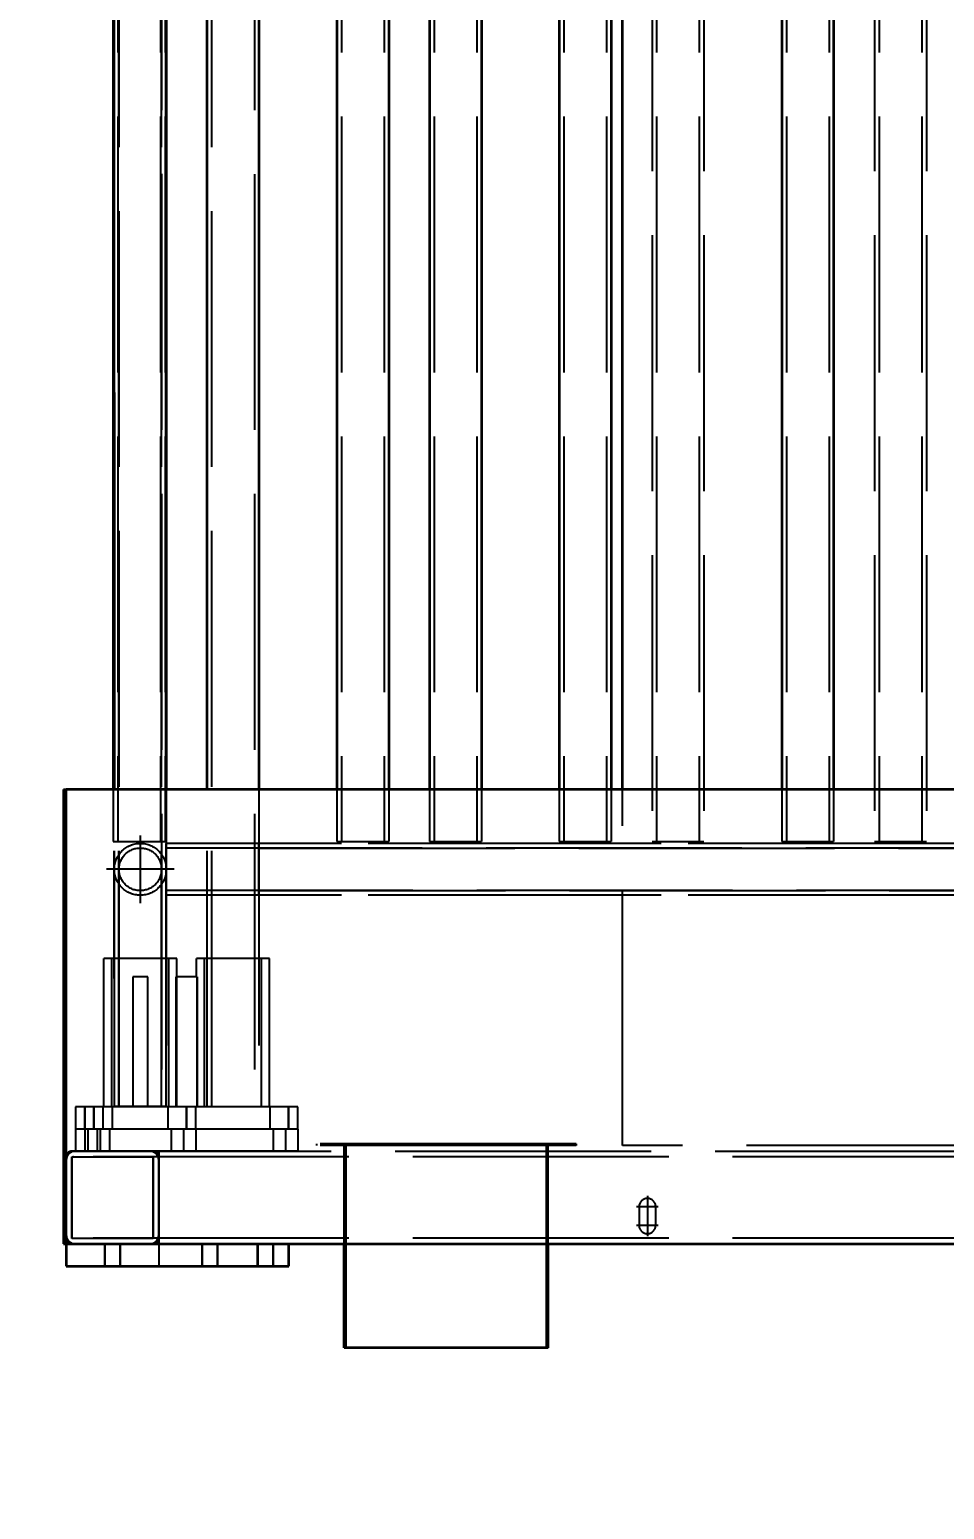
# Model space of a CAD drawing. Header units: millimetres. Extents: x -73083 to 81340, y -6859 to 6812.
# Drawn here: x -69419 to -68925, y -3189 to -2391 of the extents above; entities that cross this region are included whole.
import ezdxf

# ---------------------------------------------------------------- set-up
doc = ezdxf.new("R2010")
doc.units = ezdxf.units.MM
doc.linetypes.add('AM_ISO02W050', pattern=[7.5, 6, -1.5])
doc.linetypes.add('AM_ISO08W050', pattern=[18, 12, -1.5, 3, -1.5])
doc.layers.add('AM_7', color=2, linetype='AM_ISO08W050', lineweight=25)
doc.layers.add('AM_HID', color=1, linetype='AM_ISO02W050', lineweight=25)
doc.layers.add('word_dim', color=253, linetype='Continuous')
doc.styles.get("Standard").update_dxf_attribs({"font": 'romans.shx', "bigfont": 'bigfont.shx'})
doc.dimstyles.new('STANDARD 1-23', dxfattribs={"dimscale": 23, "dimtxt": 3.5, "dimasz": 3, "dimexe": 1, "dimexo": 0, "dimgap": 1, "dimtad": 3, "dimdsep": 46, "dimtxsty": 'Standard', "dimblk1": 'OPEN', "dimblk2": 'OPEN', "dimsah": 1, "dimcen": 0, "dimclrd": 256, "dimclre": 256, "dimclrt": 3, "dimazin": 2, "dimtfac": 1, "dimtmove": 0, "dimatfit": 3, "dimldrblk": 'OPEN', "dimfxl": 0, "dimtolj": 1, "dimtzin": 0, "dimlwd": 13, "dimlwe": 13, "dimarcsym": 0})

# ---------------------------------------------------------------- blocks, each defined once
blk = doc.blocks.new('_Open')
at = {"color": 0, "lineweight": -2}
for p, q in [((-1, 0.1667), (0, 0)), ((-1, -0.1667), (0, 0)), ((0, 0), (-1, 0))]:
    blk.add_line(p, q, dxfattribs=at)
blk = doc.blocks.new('*D1040')
at = {"layer": 'DEFPOINTS', "color": 0, "ltscale": 2}
for p in [(-68078.92, -1592.68), (-70152.89, -5613.83), (-66959.98, -5613.83)]:
    blk.add_point(p, dxfattribs=at)
at = {"layer": 'word_dim', "lineweight": 13, "ltscale": 2}
for p, q in [((-68078.92, -1592.68), (-70175.89, -1592.68)), ((-70152.89, -1661.68), (-70152.89, -5544.83)), ((-66959.98, -5613.83), (-70175.89, -5613.83))]:
    blk.add_line(p, q, dxfattribs=at)
at = {"layer": 'word_dim', "lineweight": 13, "ltscale": 2, "xscale": 69, "yscale": 69, "zscale": 69}
for p, rotation in [((-70152.89, -1592.68), 90), ((-70152.89, -5613.83), 270)]:
    blk.add_blockref('_Open', p, dxfattribs=dict(at, rotation=rotation))
at = {"layer": 'word_dim', "color": 3, "ltscale": 2, "insert": (-70216.14, -3603.25), "char_height": 80.5, "attachment_point": 5, "rotation": 90}
blk.add_mtext('\\A1;4021.2', dxfattribs=at)
blk = doc.blocks.new('aa1')
for p, q in [((-0.4, 0.0667), (0, 0)), ((0, 0), (-1, 0)), ((-0.4, -0.0667), (0, 0))]:
    blk.add_line(p, q)
blk = doc.blocks.new('aa2')
blk.add_circle((0, 0), 1)
blk = doc.blocks.new('*D1064')
at = {"layer": 'DEFPOINTS', "color": 0, "linetype": 'Continuous', "ltscale": 2}
for p in [(-68489.7, -3069.65), (-69134.55, -4213.21), (-69134.55, -4213.21)]:
    blk.add_point(p, dxfattribs=at)
at = {"layer": 'word_dim', "linetype": 'Continuous', "lineweight": 13, "ltscale": 2}
blk.add_line((-68574.43, -3219.91), (-69049.82, -4062.95), dxfattribs=at)
at = {"layer": 'word_dim', "linetype": 'Continuous', "lineweight": 13, "ltscale": 2, "xscale": 172.5, "yscale": 172.5, "zscale": 172.5}
for name, p, rotation in [('aa1', (-68489.7, -3069.65), 60.58167262380201), ('aa2', (-69134.55, -4213.21), 240.581672623802)]:
    blk.add_blockref(name, p, dxfattribs=dict(at, rotation=rotation))
at = {"layer": 'word_dim', "color": 3, "linetype": 'Continuous', "ltscale": 2, "insert": (-68812.12, -3641.43), "char_height": 0.000023, "attachment_point": 5, "rotation": 60.58167}
blk.add_mtext('\\A1;1312.84', dxfattribs=at)

msp = doc.modelspace()

# ---------------------------------------------------------------- linework, layer by layer
at = {"color": 7, "lineweight": 35, "ltscale": 23}
for p, q in [((-69252.97832, -1747.64953), (-69252.97759, -2800.67297)), ((-69224.97844, -1747.64953), (-69224.97747, -2800.67297)), ((-69202.95806, -1747.67346), (-69202.95708, -2800.67053)), ((-69174.95806, -1747.67346), (-69174.95708, -2800.67053)), ((-69132.97844, -1747.64953), (-69132.97747, -2800.67297)), ((-69104.97844, -1747.64953), (-69104.97747, -2800.67297)), ((-69012.97844, -1747.64953), (-69012.97747, -2800.67297)), ((-68984.97844, -1747.64929), (-68984.97747, -2800.67297)), ((-69098.93847, -2800.67248), (-69098.9442, -1811.68542)), ((-69373.61602, -1848.79748), (-69373.61504, -2800.67297)), ((-69372.97637, -2800.67346), (-69372.97734, -1848.79772)), ((-69344.97637, -2800.67346), (-69344.97734, -1848.79772)), ((-69344.97734, -1848.79772), (-69344.97661, -2588.64953)), ((-69344.97149, -2800.67297), (-69344.97222, -1848.79724)), ((-69344.96904, -2800.67199), (-69344.97002, -1848.79626)), ((-69344.96904, -2800.67199), (-69344.96978, -1848.79626)), ((-69344.9627, -2800.67102), (-69344.96343, -1848.79553)), ((-69344.96245, -2800.67102), (-69344.96343, -1848.79553)), ((-69344.9561, -2800.67053), (-69344.95708, -1848.79479)), ((-69322.9561, -2800.67053), (-69322.95708, -1848.79772)), ((-69294.95708, -1848.79772), (-69294.95635, -2588.67346)), ((-69344.97661, -2588.64953), (-69344.97661, -2591.14953)), ((-69344.97661, -2591.14953), (-69344.97661, -2616.14953)), ((-69294.95635, -2588.67346), (-69294.95635, -2591.17346)), ((-69294.95635, -2591.17346), (-69294.95635, -2616.17346)), ((-69344.97661, -2616.14953), (-69344.97661, -2618.64953)), ((-69294.95635, -2616.17346), (-69294.95635, -2618.67346)), ((-69344.97661, -2618.64953), (-69344.97637, -2800.67346)), ((-69294.95635, -2618.67346), (-69294.9561, -2800.67053)), ((-69400.46074, -2800.67199), (-69398.96074, -2800.67199)), ((-69400.46074, -2800.67199), (-69400.4605, -3045.67199)), ((-68730.46221, -2800.67297), (-69398.96099, -2800.67346)), ((-69398.96074, -3045.67346), (-69398.96099, -2800.67346)), ((-69400.4605, -3045.67199), (-69398.9605, -3045.67199)), ((-69398.95806, -3045.67199), (-69400.45806, -3045.67199)), ((-69398.98052, -3045.68518), (-69278.98052, -3045.68469)), ((-69398.98052, -3045.68518), (-69398.98052, -3057.68518)), ((-69398.96074, -3045.67346), (-68730.46202, -3045.67297)), ((-69398.92754, -3045.68371), (-69398.92754, -3045.67199)), ((-69395.95855, -3045.67395), (-69396.07427, -3045.67199)), ((-69394.08794, -3045.67199), (-69393.9688, -3045.67346)), ((-69353.9688, -3045.67297), (-69353.80645, -3045.67053)), ((-69348.95977, -3045.67297), (-69348.95977, -3045.68176)), ((-69278.98052, -3045.68469), (-69278.98052, -3057.68469)), ((-69278.95806, -3045.68469), (-69278.95806, -3057.68469)), ((-69278.92754, -3057.64221), (-69278.92754, -3045.67053)), ((-69248.94414, -3101.67297), (-69248.94414, -3045.67199)), ((-69138.94414, -3101.67248), (-69138.94414, -3045.67199)), ((-69398.98052, -3057.68518), (-69278.98052, -3057.68469)), ((-69278.95806, -3057.68469), (-69278.98198, -3057.68469)), ((-69278.95806, -3057.64221), (-69278.92754, -3057.64221)), ((-69138.94414, -3101.67248), (-69248.94414, -3101.67297))]:
    msp.add_line(p, q, dxfattribs=at)
at = {"layer": 'AM_7', "ltscale": 23}
for p, q in [((-69358.97637, -2825.44934), (-69358.97637, -2861.84973)), ((-69340.77617, -2843.64953), (-69377.17632, -2843.64953)), ((-69085.45586, -3019.82141), (-69085.45586, -3031.5216)), ((-69079.60588, -3025.6715), (-69091.3059, -3025.6715)), ((-69085.45586, -3029.82141), (-69085.45586, -3041.5216)), ((-69079.60588, -3035.6715), (-69091.30584, -3035.6715))]:
    msp.add_line(p, q, dxfattribs=at)
at = {"layer": 'AM_HID', "ltscale": 23}
for p, q in [((-69373.61528, -1747.64953), (-69373.61431, -2828.64953)), ((-69373.61528, -1747.65539), (-69373.61431, -2828.65539)), ((-69373.61431, -1747.64953), (-69373.61333, -2828.64953)), ((-69373.61431, -1747.65612), (-69373.61357, -2828.65637)), ((-69373.61357, -1747.64953), (-69373.6126, -2828.64953)), ((-69373.61357, -1747.65686), (-69373.6126, -2828.65686)), ((-69373.61284, -1747.64953), (-69373.61187, -2828.64953)), ((-69373.61284, -1747.65759), (-69373.61187, -2828.65734)), ((-69373.61211, -1747.65832), (-69373.61113, -2828.65832)), ((-69373.61113, -1747.65905), (-69373.61016, -2828.6593)), ((-69373.6104, -1747.65979), (-69373.60942, -2828.65979)), ((-69373.60869, -1747.66174), (-69373.60772, -2828.66174)), ((-69373.60796, -1747.66247), (-69373.60698, -2828.66223)), ((-69373.60723, -1747.6632), (-69373.60625, -2828.6632)), ((-69373.60625, -1747.66394), (-69373.60527, -2828.66418)), ((-69373.60552, -1747.66467), (-69373.60454, -2828.66467)), ((-69373.60479, -1747.6654), (-69373.60381, -2828.66516)), ((-69373.60405, -1747.66613), (-69373.60308, -2828.66613)), ((-69373.60234, -1747.66833), (-69373.60137, -2828.66809)), ((-69373.60137, -1747.66906), (-69373.60039, -2828.66906)), ((-69373.60064, -1747.66979), (-69373.59966, -2828.67004)), ((-69373.5999, -1747.67053), (-69373.59893, -2828.67053)), ((-69373.59917, -1747.67126), (-69373.59819, -2828.6715)), ((-69373.59819, -1747.67199), (-69373.59722, -2828.67199)), ((-69373.59746, -1747.67297), (-69373.59649, -2828.67297)), ((-69371.11602, -1747.64953), (-69371.11504, -2828.64953)), ((-69371.11528, -1747.64953), (-69371.11431, -2828.64953)), ((-69371.11528, -1747.65539), (-69371.11431, -2828.65539)), ((-69371.11431, -1747.64953), (-69371.11333, -2828.64953)), ((-69371.11431, -1747.65612), (-69371.11357, -2828.65637)), ((-69371.11357, -1747.64953), (-69371.1126, -2828.64953)), ((-69371.11357, -1747.65686), (-69371.1126, -2828.65686)), ((-69371.11284, -1747.64953), (-69371.11187, -2828.64953)), ((-69371.11284, -1747.65759), (-69371.11187, -2828.65734)), ((-69371.11211, -1747.65832), (-69371.11113, -2828.65832)), ((-69371.11113, -1747.65905), (-69371.11016, -2828.6593)), ((-69371.1104, -1747.65979), (-69371.10942, -2828.65979)), ((-69371.10869, -1747.66174), (-69371.10772, -2828.66174)), ((-69371.10796, -1747.66247), (-69371.10698, -2828.66223)), ((-69371.10723, -1747.6632), (-69371.10625, -2828.6632)), ((-69371.10625, -1747.66394), (-69371.10527, -2828.66418)), ((-69371.10552, -1747.66467), (-69371.10454, -2828.66467)), ((-69371.10479, -1747.6654), (-69371.10381, -2828.66516)), ((-69371.10405, -1747.66613), (-69371.10308, -2828.66613)), ((-69371.10234, -1747.66833), (-69371.10137, -2828.66809)), ((-69371.10137, -1747.66906), (-69371.10039, -2828.66906)), ((-69371.10064, -1747.66979), (-69371.09966, -2828.67004)), ((-69371.0999, -1747.67053), (-69371.09893, -2828.67053)), ((-69371.09917, -1747.67126), (-69371.09819, -2828.6715)), ((-69371.09819, -1747.67199), (-69371.09722, -2828.67199)), ((-69371.09746, -1747.67297), (-69371.09649, -2828.67297)), ((-69348.11602, -1747.64953), (-69348.11504, -2828.64953)), ((-69348.11528, -1747.64953), (-69348.11431, -2828.64953)), ((-69348.11528, -1747.65539), (-69348.11431, -2828.65539)), ((-69348.11431, -1747.64953), (-69348.11333, -2828.64953)), ((-69348.11431, -1747.65612), (-69348.11357, -2828.65637)), ((-69348.11357, -1747.64953), (-69348.1126, -2828.64953)), ((-69348.11357, -1747.65686), (-69348.1126, -2828.65686)), ((-69348.11284, -1747.64953), (-69348.11187, -2828.64953)), ((-69348.11284, -1747.65759), (-69348.11187, -2828.65734)), ((-69348.11211, -1747.65832), (-69348.11113, -2828.65832)), ((-69348.11113, -1747.65905), (-69348.11016, -2828.6593)), ((-69348.1104, -1747.65979), (-69348.10942, -2828.65979)), ((-69348.10869, -1747.66174), (-69348.10772, -2828.66174)), ((-69348.10796, -1747.66247), (-69348.10698, -2828.66223)), ((-69348.10723, -1747.6632), (-69348.10625, -2828.6632)), ((-69348.10625, -1747.66394), (-69348.10527, -2828.66418)), ((-69348.10552, -1747.66467), (-69348.10454, -2828.66467)), ((-69348.10479, -1747.6654), (-69348.10381, -2828.66516)), ((-69348.10405, -1747.66613), (-69348.10308, -2828.66613)), ((-69348.10234, -1747.66833), (-69348.10137, -2828.66809)), ((-69348.10137, -1747.66906), (-69348.10039, -2828.66906)), ((-69348.10064, -1747.66979), (-69348.09966, -2828.67004)), ((-69348.0999, -1747.67053), (-69348.09893, -2828.67053)), ((-69348.09917, -1747.67126), (-69348.09819, -2828.6715)), ((-69348.09819, -1747.67199), (-69348.09722, -2828.67199)), ((-69348.09746, -1747.67272), (-69348.09649, -2828.67297)), ((-69345.61602, -1747.64953), (-69345.61504, -2828.64953)), ((-69345.61528, -1747.64953), (-69345.61431, -2828.64953)), ((-69345.61528, -1747.65539), (-69345.61431, -2828.65539)), ((-69345.61431, -1747.64953), (-69345.61333, -2828.64953)), ((-69345.61431, -1747.65612), (-69345.61357, -2828.65637)), ((-69345.61357, -1747.64953), (-69345.6126, -2828.64953)), ((-69345.61357, -1747.65686), (-69345.6126, -2828.65686)), ((-69345.61284, -1747.64953), (-69345.61187, -2828.64953)), ((-69345.61284, -1747.65759), (-69345.61187, -2828.65734)), ((-69345.61211, -1747.65832), (-69345.61113, -2828.65832)), ((-69345.61113, -1747.65905), (-69345.61016, -2828.6593)), ((-69345.6104, -1747.65979), (-69345.60942, -2828.65979)), ((-69345.60869, -1747.66174), (-69345.60772, -2828.66174)), ((-69345.60796, -1747.66247), (-69345.60698, -2828.66223)), ((-69345.60723, -1747.6632), (-69345.60625, -2828.6632)), ((-69345.60625, -1747.66394), (-69345.60527, -2828.66418)), ((-69345.60552, -1747.66467), (-69345.60454, -2828.66467)), ((-69345.60479, -1747.6654), (-69345.60381, -2828.66516)), ((-69345.60405, -1747.66613), (-69345.60308, -2828.66613)), ((-69345.60234, -1747.66833), (-69345.60137, -2828.66809)), ((-69345.60137, -1747.66906), (-69345.60039, -2828.66906)), ((-69345.60064, -1747.66979), (-69345.59966, -2828.67004)), ((-69345.5999, -1747.67053), (-69345.59893, -2828.67053)), ((-69345.59917, -1747.67126), (-69345.59819, -2828.6715)), ((-69345.59819, -1747.67199), (-69345.59722, -2828.67199)), ((-69345.59746, -1747.67272), (-69345.59649, -2828.67297)), ((-69250.47844, -1747.64953), (-69250.47747, -2828.64953)), ((-69227.47844, -1747.64953), (-69227.47747, -2828.64953)), ((-69200.45806, -1747.67346), (-69200.45708, -2828.67346)), ((-69177.45806, -1747.67346), (-69177.45708, -2828.67346)), ((-69130.47844, -1747.64953), (-69130.47747, -2828.64953)), ((-69107.47844, -1747.64953), (-69107.47747, -2828.64953)), ((-69080.45806, -1747.67346), (-69080.45714, -2828.67346)), ((-69057.45806, -1747.67346), (-69057.45714, -2828.67346)), ((-69010.47844, -1747.64953), (-69010.47747, -2828.64953)), ((-68987.47844, -1747.64929), (-68987.47747, -2828.64953)), ((-68960.45806, -1747.67321), (-68960.45714, -2828.67346)), ((-68937.45806, -1747.67321), (-68937.45714, -2828.67297)), ((-69372.97637, -2971.64953), (-69372.97734, -1778.64953)), ((-69372.97539, -2971.65441), (-69372.97637, -1778.65466)), ((-69372.97124, -2971.64953), (-69372.97246, -1778.64953)), ((-69372.9688, -2971.66076), (-69372.97002, -1778.66052)), ((-69372.9688, -2971.66076), (-69372.97002, -1778.66101)), ((-69372.96245, -2971.66711), (-69372.96343, -1778.66687)), ((-69372.96245, -2971.6676), (-69372.96343, -1778.6676)), ((-69372.95586, -2971.67346), (-69372.95708, -1778.6737)), ((-69370.47637, -2971.64953), (-69370.47734, -1778.64953)), ((-69370.47637, -2971.64953), (-69370.47734, -1778.64978)), ((-69370.47539, -2971.65441), (-69370.47637, -1778.65466)), ((-69370.47124, -2971.64953), (-69370.47246, -1778.64953)), ((-69370.4688, -2971.66076), (-69370.47002, -1778.66052)), ((-69370.4688, -2971.66076), (-69370.47002, -1778.66101)), ((-69370.46245, -2971.66711), (-69370.46343, -1778.66687)), ((-69370.46245, -2971.6676), (-69370.46343, -1778.6676)), ((-69370.45586, -2971.67346), (-69370.45708, -1778.6737)), ((-69347.47637, -2971.64953), (-69347.47734, -1778.64953)), ((-69347.47734, -1778.64978), (-69347.47637, -2971.64953)), ((-69347.47539, -2971.65441), (-69347.47637, -1778.65466)), ((-69347.47124, -2971.64953), (-69347.47246, -1778.64953)), ((-69347.4688, -2971.66076), (-69347.47002, -1778.66052)), ((-69347.4688, -2971.66076), (-69347.47002, -1778.66101)), ((-69347.46245, -2971.66711), (-69347.46343, -1778.66687)), ((-69347.46245, -2971.6676), (-69347.46343, -1778.6676)), ((-69347.45586, -2971.67346), (-69347.45708, -1778.67346)), ((-69344.97539, -2971.65441), (-69344.97637, -1778.65466)), ((-69320.45586, -2971.67346), (-69320.45708, -1778.6737)), ((-69297.45708, -1778.6737), (-69297.45586, -2971.67346)), ((-69082.958, -1811.68347), (-69082.95714, -2828.67346)), ((-69054.958, -1811.68322), (-69054.95714, -2828.67346)), ((-68962.958, -1811.68273), (-68962.95714, -2828.67346)), ((-68934.958, -1811.68249), (-68934.95714, -2828.67297)), ((-69400.4583, -2800.67199), (-69400.45806, -3045.67199)), ((-69398.96074, -2800.67199), (-69398.9605, -3045.67199)), ((-69373.61504, -2800.67297), (-69373.61504, -2828.64953)), ((-69372.97637, -2971.64953), (-69372.97637, -2800.67346)), ((-69344.97637, -2971.64953), (-69344.97637, -2800.67346)), ((-69344.97637, -2800.67346), (-69344.97637, -2971.64953)), ((-69344.97124, -2971.64953), (-69344.97149, -2800.67297)), ((-69344.9688, -2971.66076), (-69344.96904, -2800.67199)), ((-69344.9688, -2971.66076), (-69344.96904, -2800.67199)), ((-69344.96245, -2971.66711), (-69344.9627, -2800.67102)), ((-69344.96245, -2971.6676), (-69344.96245, -2800.67102)), ((-69344.95586, -2971.67346), (-69344.9561, -2800.67053)), ((-69322.95586, -2971.67346), (-69322.9561, -2800.67053)), ((-69294.9561, -2800.67053), (-69294.95586, -2971.67346)), ((-69252.97759, -2800.67297), (-69252.97759, -2828.64953)), ((-69224.97747, -2800.67297), (-69224.97747, -2828.64953)), ((-69202.95708, -2800.67053), (-69202.95708, -2828.67346)), ((-69174.95708, -2800.67053), (-69174.95708, -2828.67346)), ((-69132.97747, -2800.67297), (-69132.97747, -2828.64953)), ((-69104.97747, -2800.67297), (-69104.97747, -2828.64953)), ((-69098.93737, -2992.68566), (-69098.93847, -2800.67248)), ((-69012.97747, -2800.67297), (-69012.97747, -2828.64953)), ((-68984.97747, -2800.67297), (-68984.97747, -2828.64953)), ((-69373.61504, -2828.64953), (-69359.61504, -2828.64953)), ((-69373.61431, -2828.65539), (-69359.61431, -2828.65539)), ((-69359.61504, -2828.64953), (-69345.61504, -2828.64953)), ((-69359.61431, -2828.65539), (-69345.61431, -2828.65539)), ((-68752.97643, -2829.64904), (-69344.97637, -2829.64953)), ((-69344.97637, -2836.93762), (-69344.97637, -2829.64953)), ((-69344.97637, -2855.14953), (-69344.97637, -2832.14953)), ((-69344.97637, -2832.14953), (-68866.97643, -2832.14953)), ((-68732.9561, -2829.67297), (-69294.9561, -2829.67346)), ((-69294.9561, -2836.96154), (-69294.9561, -2829.67346)), ((-69294.9561, -2832.17346), (-68816.9561, -2832.17297)), ((-69294.9561, -2855.17346), (-69294.9561, -2832.17346)), ((-69252.97759, -2828.64953), (-69224.97747, -2828.64953)), ((-69202.95708, -2828.67346), (-69174.95708, -2828.67346)), ((-69132.97747, -2828.64953), (-69104.97747, -2828.64953)), ((-69082.95714, -2828.67346), (-69054.95714, -2828.67346)), ((-69012.97747, -2828.64953), (-68984.97747, -2828.64953)), ((-68962.95714, -2828.67346), (-68934.95714, -2828.67297)), ((-69344.97637, -2857.64953), (-69344.97637, -2836.93762)), ((-69294.9561, -2857.67346), (-69294.9561, -2836.96154)), ((-68866.97643, -2855.14953), (-69344.97637, -2855.14953)), ((-68816.95604, -2855.17297), (-69294.9561, -2855.17346)), ((-68752.97643, -2857.64904), (-69344.97637, -2857.64953)), ((-68732.9561, -2857.67297), (-69294.9561, -2857.67346)), ((-69378.72637, -2971.67395), (-69378.72637, -2891.67395)), ((-69378.72637, -2971.67395), (-69378.72637, -2891.67395)), ((-69339.22637, -2891.67395), (-69378.72637, -2891.67395)), ((-69378.72539, -2971.6715), (-69378.72539, -2891.6715)), ((-69378.72539, -2971.67199), (-69378.72539, -2891.67199)), ((-69378.7188, -2971.6715), (-69378.71904, -2891.6715)), ((-69378.7188, -2971.67199), (-69378.7188, -2891.67199)), ((-69378.71245, -2971.67199), (-69378.71245, -2891.67199)), ((-69378.71245, -2971.67199), (-69378.71245, -2891.67199)), ((-69378.70586, -2971.67297), (-69378.7061, -2891.67297)), ((-69374.32622, -2971.67395), (-69374.32647, -2891.67395)), ((-69374.32622, -2971.67395), (-69374.32622, -2891.67395)), ((-69374.32549, -2971.6715), (-69374.32549, -2891.6715)), ((-69374.32524, -2971.67199), (-69374.32549, -2891.67199)), ((-69374.3189, -2971.6715), (-69374.3189, -2891.6715)), ((-69374.3189, -2971.67199), (-69374.3189, -2891.67199)), ((-69374.31255, -2971.67199), (-69374.31255, -2891.67199)), ((-69374.31231, -2971.67199), (-69374.31255, -2891.67199)), ((-69374.30596, -2971.67297), (-69374.30596, -2891.67297)), ((-69343.62627, -2971.67395), (-69343.62627, -2891.67395)), ((-69343.62627, -2971.67395), (-69343.62627, -2891.67395)), ((-69343.62529, -2971.6715), (-69343.62554, -2891.6715)), ((-69343.62529, -2971.67199), (-69343.62529, -2891.67199)), ((-69343.61895, -2971.6715), (-69343.61895, -2891.6715)), ((-69343.61895, -2971.67199), (-69343.61895, -2891.67199)), ((-69343.61235, -2971.67199), (-69343.6126, -2891.67199)), ((-69343.61235, -2971.67199), (-69343.61235, -2891.67199)), ((-69343.60601, -2971.67297), (-69343.60601, -2891.67297)), ((-69339.22637, -2971.67395), (-69339.22637, -2891.67395)), ((-69339.22637, -2971.67395), (-69339.22637, -2891.67395)), ((-69339.22539, -2971.6715), (-69339.22539, -2891.6715)), ((-69339.22539, -2971.67199), (-69339.22539, -2891.67199)), ((-69339.2188, -2971.6715), (-69339.21904, -2891.6715)), ((-69339.2188, -2971.67199), (-69339.2188, -2891.67199)), ((-69339.21245, -2971.67199), (-69339.21245, -2891.67199)), ((-69339.21245, -2971.67199), (-69339.21245, -2891.67199)), ((-69339.2061, -2901.67297), (-69339.2061, -2891.67297)), ((-69308.9561, -2891.67297), (-69328.7061, -2891.67297)), ((-69328.7061, -2901.67297), (-69328.7061, -2891.67297)), ((-69324.30596, -2971.67297), (-69324.30596, -2891.67297)), ((-69289.2061, -2891.67297), (-69308.9561, -2891.67297)), ((-69293.60601, -2971.67297), (-69293.60601, -2891.67297)), ((-69289.20586, -2971.67297), (-69289.2061, -2891.67297)), ((-69362.97637, -2901.67395), (-69362.97637, -2971.67395)), ((-69354.97637, -2901.67395), (-69362.97637, -2901.67395)), ((-69354.97637, -2971.67395), (-69354.97637, -2901.67395)), ((-69328.29668, -2901.67297), (-69339.61528, -2901.67297)), ((-69339.61528, -2971.67297), (-69339.61528, -2901.67297)), ((-69339.61528, -2971.67297), (-69339.61528, -2901.67297)), ((-69328.29668, -2901.67297), (-69328.29668, -2971.67297)), ((-69328.29668, -2971.67297), (-69328.29668, -2901.67297)), ((-69388.97905, -2971.67297), (-69393.9561, -2971.67297)), ((-69393.9561, -2971.67297), (-69393.95586, -2983.67297)), ((-69383.97637, -2971.67395), (-69388.97637, -2971.67395)), ((-69388.97637, -2971.67395), (-69388.97637, -2983.67395)), ((-69388.95586, -2983.67297), (-69388.9561, -2971.67297)), ((-69388.95586, -2971.67297), (-69388.95586, -2983.67297)), ((-69388.95586, -2983.67297), (-69388.95586, -2971.67297)), ((-69388.95586, -2983.67297), (-69388.95586, -2971.67297)), ((-69333.97637, -2971.67395), (-69383.97637, -2971.67395)), ((-69383.97637, -2983.67395), (-69383.97637, -2971.67395)), ((-69383.97637, -2983.67395), (-69383.97637, -2971.67395)), ((-69383.97612, -2971.67395), (-69383.97612, -2983.67395)), ((-69383.97612, -2983.67395), (-69383.97612, -2971.67395)), ((-69383.97539, -2983.67102), (-69383.97539, -2971.67102)), ((-69383.97539, -2983.67102), (-69383.97539, -2971.67102)), ((-69383.97539, -2971.67199), (-69383.97539, -2983.67199)), ((-69383.97539, -2983.67199), (-69383.97539, -2971.67199)), ((-69383.96904, -2983.67102), (-69383.96904, -2971.67102)), ((-69383.96904, -2983.6715), (-69383.96904, -2971.6715)), ((-69383.9688, -2971.67199), (-69383.9688, -2983.67199)), ((-69383.9688, -2983.67199), (-69383.9688, -2971.67199)), ((-69383.96245, -2983.6715), (-69383.96245, -2971.6715)), ((-69383.96245, -2983.6715), (-69383.96245, -2971.6715)), ((-69383.96245, -2971.67248), (-69383.96221, -2983.67248)), ((-69383.96245, -2983.67248), (-69383.96245, -2971.67248)), ((-69378.95586, -2983.67297), (-69378.9561, -2971.67297)), ((-69378.95586, -2983.67297), (-69378.95586, -2971.67297)), ((-69343.62627, -2971.67395), (-69374.32622, -2971.67395)), ((-69373.97637, -2983.67395), (-69373.97637, -2971.67395)), ((-69373.97612, -2983.67395), (-69373.97612, -2971.67395)), ((-69373.97539, -2983.67102), (-69373.97539, -2971.67102)), ((-69373.97539, -2983.67199), (-69373.97539, -2971.67199)), ((-69373.96904, -2983.6715), (-69373.96904, -2971.6715)), ((-69373.9688, -2983.67199), (-69373.9688, -2971.67199)), ((-69373.96245, -2983.6715), (-69373.96245, -2971.6715)), ((-69373.96245, -2983.67248), (-69373.96245, -2971.67248)), ((-69344.97637, -2971.64953), (-69372.97637, -2971.64953)), ((-69358.97783, -2971.65441), (-69372.97539, -2971.65441)), ((-69344.97539, -2971.65441), (-69358.97783, -2971.65441)), ((-69343.97637, -2983.67395), (-69343.97637, -2971.67395)), ((-69343.97612, -2983.67395), (-69343.97612, -2971.67395)), ((-69343.97539, -2983.67102), (-69343.97539, -2971.67102)), ((-69343.97539, -2983.67199), (-69343.97539, -2971.67199)), ((-69343.96904, -2983.67102), (-69343.96904, -2971.67102)), ((-69343.9688, -2983.67199), (-69343.9688, -2971.67199)), ((-69343.96245, -2983.6715), (-69343.96245, -2971.6715)), ((-69343.96245, -2983.67199), (-69343.96245, -2971.67199)), ((-69328.97637, -2971.67395), (-69333.97637, -2971.67395)), ((-69333.97637, -2971.67395), (-69333.97637, -2983.67395)), ((-69333.97637, -2983.67395), (-69333.97637, -2971.67395)), ((-69333.97612, -2983.67395), (-69333.97612, -2971.67395)), ((-69333.97612, -2983.67395), (-69333.97612, -2971.67395)), ((-69333.97539, -2971.67102), (-69333.97539, -2983.67102)), ((-69333.97539, -2983.67102), (-69333.97539, -2971.67102)), ((-69333.97539, -2983.67199), (-69333.97539, -2971.67199)), ((-69333.97539, -2983.67199), (-69333.97539, -2971.67199)), ((-69333.96904, -2971.67102), (-69333.96904, -2983.67102)), ((-69333.96904, -2983.67102), (-69333.96904, -2971.67102)), ((-69333.9688, -2983.67199), (-69333.9688, -2971.67199)), ((-69333.9688, -2983.67199), (-69333.9688, -2971.67199)), ((-69333.96245, -2971.6715), (-69333.96245, -2983.6715)), ((-69333.96245, -2983.6715), (-69333.96245, -2971.6715)), ((-69333.96245, -2983.67199), (-69333.96245, -2971.67199)), ((-69333.96221, -2983.67248), (-69333.96245, -2971.67248)), ((-69278.9561, -2971.67297), (-69328.97881, -2971.67297)), ((-69328.97637, -2983.67395), (-69328.97637, -2971.67395)), ((-69308.95586, -2971.67297), (-69324.30596, -2971.67297)), ((-69294.95586, -2971.67346), (-69322.95586, -2971.67346)), ((-69293.60601, -2971.67297), (-69308.95586, -2971.67297)), ((-69288.95586, -2983.67297), (-69288.95586, -2971.67297)), ((-69288.95586, -2983.67297), (-69288.95586, -2971.67297)), ((-69273.9561, -2971.67297), (-69278.9561, -2971.67297)), ((-69278.9561, -2971.67297), (-69278.95586, -2983.67297)), ((-69278.95586, -2983.67297), (-69278.95586, -2971.67297)), ((-69278.95586, -2983.67297), (-69278.95586, -2971.67297)), ((-69278.95586, -2983.67297), (-69278.95586, -2971.67297)), ((-69273.95586, -2983.67297), (-69273.9561, -2971.67297)), ((-69393.95586, -2983.67297), (-69388.97905, -2983.67297)), ((-69393.95586, -2983.70812), (-69393.95586, -2995.70812)), ((-69273.95586, -2983.70812), (-69393.95586, -2983.70812)), ((-69388.97637, -2983.67395), (-69383.97637, -2983.67395)), ((-69388.96587, -2983.68957), (-69388.96563, -2995.68957)), ((-69388.96587, -2983.68957), (-69328.96587, -2983.68957)), ((-69387.27959, -2983.70812), (-69387.27935, -2995.70812)), ((-69387.27935, -2983.70812), (-69387.27935, -2995.70812)), ((-69383.97637, -2983.67395), (-69333.97637, -2983.67395)), ((-69382.28936, -2983.68957), (-69382.28936, -2995.68957)), ((-69382.28911, -2983.68957), (-69382.28911, -2995.68957)), ((-69382.28838, -2983.68908), (-69382.28838, -2995.68908)), ((-69382.28814, -2983.68957), (-69382.28814, -2995.68957)), ((-69382.28716, -2983.69543), (-69382.28716, -2995.69543)), ((-69382.28691, -2983.69592), (-69382.28691, -2995.69592)), ((-69382.28594, -2983.70178), (-69382.28594, -2995.70178)), ((-69382.28594, -2983.70227), (-69382.28594, -2995.70227)), ((-69380.63237, -2983.70812), (-69380.63237, -2995.70812)), ((-69380.63237, -2983.70812), (-69380.63237, -2995.70812)), ((-69375.64214, -2983.68957), (-69375.64214, -2995.68957)), ((-69375.64214, -2983.68957), (-69375.64214, -2995.68957)), ((-69375.64141, -2983.68908), (-69375.64141, -2995.68908)), ((-69375.64116, -2983.68957), (-69375.64116, -2995.68957)), ((-69375.64019, -2983.69543), (-69375.64019, -2995.69543)), ((-69375.63994, -2983.69592), (-69375.63994, -2995.69592)), ((-69375.63897, -2983.70178), (-69375.63897, -2995.70178)), ((-69375.63872, -2983.70227), (-69375.63872, -2995.70227)), ((-69342.28936, -2983.68957), (-69342.28936, -2995.68957)), ((-69342.28911, -2983.68957), (-69342.28911, -2995.68957)), ((-69342.28838, -2983.68908), (-69342.28838, -2995.68908)), ((-69342.28814, -2983.68957), (-69342.28814, -2995.68957)), ((-69342.28716, -2983.69543), (-69342.28716, -2995.69543)), ((-69342.28691, -2983.69592), (-69342.28691, -2995.69592)), ((-69342.28594, -2983.70178), (-69342.28594, -2995.70178)), ((-69342.28594, -2983.70227), (-69342.28594, -2995.70227)), ((-69335.64214, -2983.68957), (-69335.64214, -2995.68957)), ((-69335.64214, -2983.68957), (-69335.64214, -2995.68957)), ((-69335.64141, -2983.68908), (-69335.64141, -2995.68908)), ((-69335.64116, -2983.68957), (-69335.64116, -2995.68957)), ((-69335.64019, -2983.69543), (-69335.64019, -2995.69543)), ((-69335.63994, -2983.69592), (-69335.63994, -2995.69592)), ((-69335.63897, -2983.70178), (-69335.63897, -2995.70178)), ((-69335.63872, -2983.70227), (-69335.63872, -2995.70227)), ((-69333.97637, -2983.67395), (-69328.97637, -2983.67395)), ((-69328.97881, -2983.67297), (-69278.95586, -2983.67297)), ((-69328.96587, -2983.68957), (-69328.96563, -2995.68957)), ((-69287.27959, -2983.70812), (-69287.27935, -2995.70812)), ((-69287.27935, -2983.70812), (-69287.27935, -2995.70812)), ((-69280.63237, -2983.70812), (-69280.63237, -2995.70812)), ((-69280.63237, -2983.70812), (-69280.63237, -2995.70812)), ((-69278.95586, -2983.67297), (-69273.95586, -2983.67297)), ((-69273.95586, -2983.70812), (-69273.95586, -2995.70812)), ((-69123.94426, -2991.67248), (-69263.94414, -2991.67297)), ((-69263.94414, -2991.67297), (-69263.94414, -2992.67297)), ((-69123.94426, -2992.67248), (-69263.94414, -2992.67297)), ((-69248.94414, -3045.67199), (-69248.94414, -2992.67297)), ((-69247.94414, -3101.67297), (-69247.94414, -2991.67297)), ((-69139.94414, -3101.67248), (-69139.94414, -2991.67248)), ((-69138.94414, -3045.67199), (-69138.94414, -2992.67248)), ((-69123.94426, -2991.67248), (-69123.94426, -2992.67248)), ((-68548.93737, -2992.68225), (-69098.93737, -2992.68566)), ((-69398.96904, -3000.67346), (-69398.96904, -3040.67346)), ((-69398.96074, -3000.67199), (-69398.96074, -3040.67199)), ((-69398.95855, -3042.67395), (-69398.95855, -2998.67395)), ((-69398.95586, -2999.6798), (-69398.95586, -3041.6798)), ((-69395.9688, -3042.67346), (-69395.96904, -2998.67346)), ((-68728.96074, -2998.6715), (-69395.96074, -2998.67199)), ((-69395.96074, -2998.67199), (-69395.96074, -3042.67199)), ((-69395.9605, -2998.67248), (-69351.9605, -2998.67248)), ((-69395.9605, -2998.67248), (-69395.9605, -3042.67248)), ((-69393.96221, -2995.67395), (-69395.95855, -2995.67395)), ((-69395.95855, -3042.67395), (-69395.95855, -2998.67395)), ((-69395.95806, -2995.66076), (-69393.96221, -2995.66076)), ((-69395.95806, -2995.66076), (-69395.95586, -2995.67199)), ((-69395.95806, -2998.67102), (-69395.95806, -2998.66076)), ((-69395.95586, -2999.6798), (-69395.95586, -3041.6798)), ((-69393.96074, -2995.67199), (-68728.96074, -2995.6715)), ((-69353.9605, -2995.67248), (-69393.9605, -2995.67248)), ((-69273.95586, -2995.70812), (-69393.95586, -2995.70812)), ((-69388.96563, -2995.68957), (-69328.96563, -2995.68957)), ((-69351.9688, -3042.67297), (-69351.9688, -2998.67297)), ((-69351.96074, -2998.67199), (-69351.96074, -3042.67199)), ((-69351.9605, -2998.67248), (-69351.96025, -3042.67248)), ((-69351.95855, -3042.67443), (-69351.95855, -2998.67443)), ((-69351.95586, -2999.67932), (-69351.95586, -3041.67932)), ((-69348.9688, -3040.67297), (-69348.9688, -3000.67297)), ((-69348.96074, -3000.67199), (-69348.96074, -3040.67199)), ((-69348.9605, -3000.67248), (-69348.96025, -3040.67248)), ((-69348.96001, -2995.68176), (-69348.96001, -3000.68176)), ((-69348.96001, -3000.68176), (-69348.95977, -3040.68176)), ((-69348.95855, -3042.67443), (-69348.95855, -2998.67443)), ((-69348.95586, -2999.67932), (-69348.95586, -3041.67932)), ((-69089.95586, -3025.6715), (-69089.95586, -3035.6715)), ((-69080.95586, -3035.6715), (-69080.95586, -3025.6715)), ((-69348.95977, -3040.68176), (-69348.95977, -3045.67297)), ((-69398.95806, -3045.68518), (-69398.95806, -3057.68518)), ((-69398.92754, -3045.67199), (-69398.92754, -3045.64172)), ((-69398.92754, -3045.64172), (-69278.92754, -3045.64221)), ((-69398.92754, -3057.64172), (-69398.92754, -3045.68371)), ((-68728.96074, -3042.6715), (-69395.96074, -3042.67199)), ((-69395.9605, -3042.67248), (-69351.96025, -3042.67248)), ((-69395.95781, -3045.66076), (-69395.95586, -3045.67199)), ((-69395.95781, -3045.66076), (-69393.96221, -3045.66076)), ((-69378.17559, -3057.68518), (-69378.17559, -3045.68518)), ((-69378.17559, -3057.68518), (-69378.17559, -3045.68518)), ((-69378.16875, -3057.68518), (-69378.16875, -3045.68518)), ((-69378.16875, -3057.68518), (-69378.16875, -3045.68518)), ((-69378.14605, -3045.68518), (-69378.14605, -3057.68518)), ((-69378.14605, -3045.68518), (-69378.14605, -3057.68518)), ((-69369.79961, -3057.68518), (-69369.79961, -3045.68518)), ((-69369.79961, -3057.68518), (-69369.79961, -3045.68518)), ((-69369.79277, -3057.68518), (-69369.79277, -3045.68518)), ((-69369.79277, -3057.68518), (-69369.79277, -3045.68518)), ((-69369.77007, -3045.68518), (-69369.77007, -3057.68518)), ((-69369.77007, -3045.68518), (-69369.77007, -3057.68518)), ((-69348.98052, -3045.68518), (-69348.98052, -3057.68518)), ((-69348.95806, -3045.68518), (-69348.95806, -3057.68518)), ((-69325.66851, -3057.68469), (-69325.66851, -3045.68469)), ((-69325.64605, -3045.68469), (-69325.64605, -3057.68469)), ((-69325.64385, -3045.67883), (-69325.64385, -3057.67883)), ((-69325.64385, -3045.67932), (-69325.64385, -3057.67932)), ((-69325.61553, -3057.64172), (-69325.61553, -3045.64172)), ((-69317.29253, -3057.68469), (-69317.29253, -3045.68469)), ((-69317.27007, -3045.68469), (-69317.26982, -3057.68469)), ((-69317.26787, -3045.67883), (-69317.26787, -3057.67883)), ((-69317.26787, -3045.67932), (-69317.26787, -3057.67932)), ((-69317.23955, -3057.64172), (-69317.23955, -3045.64172)), ((-69295.66851, -3057.68469), (-69295.66851, -3045.68469)), ((-69295.64605, -3045.68469), (-69295.64605, -3057.68469)), ((-69295.64385, -3045.67883), (-69295.64385, -3057.67883)), ((-69295.64385, -3045.67932), (-69295.64385, -3057.67932)), ((-69295.61553, -3057.64172), (-69295.61553, -3045.64172)), ((-69287.29253, -3057.68469), (-69287.29253, -3045.68469)), ((-69287.27007, -3045.68469), (-69287.26982, -3057.68469)), ((-69287.26787, -3045.67883), (-69287.26787, -3057.67883)), ((-69287.26787, -3045.67932), (-69287.26787, -3057.67932)), ((-69287.23955, -3057.64172), (-69287.23955, -3045.64172)), ((-69278.92754, -3045.67053), (-69278.92754, -3045.64221)), ((-69398.92754, -3057.64172), (-69278.95806, -3057.64221))]:
    msp.add_line(p, q, dxfattribs=at)
for radius in [14, 11.5]:
    msp.add_circle((-69358.97637, -2843.64953), radius, dxfattribs=at)
for centre, radius, start, end in [((-69393.96904, -3000.67346), 5.00001, 89.99994103, 179.99988207), ((-69393.96074, -3000.67199), 5.00001, 90.00006398, 179.99996403), ((-69393.95928, -3000.67248), 5, 90.01483767, 180.00002231), ((-69395.95855, -2998.67395), 2.99998, 89.99957903, 180.00009061), ((-69395.95684, -2998.66613), 3, 90.0198442, 179.89382289), ((-69394.95586, -2999.6798), 4.00003, 90.00054892, 179.99997769), ((-69394.95586, -2999.6798), 1.00001, 90.00039182, 180.00007695), ((-69353.9688, -3000.67297), 5.00001, 0.00020401, 90.00017326), ((-69353.96074, -3000.67199), 5.00001, 0.00016023, 90.00002299), ((-69353.95928, -3000.67248), 5, 0.00007967, 90.01430492), ((-69352.95586, -2999.67932), 3.99997, 359.999935, 90.00043964), ((-69352.95586, -2999.67932), 0.99999, 0.00002474, 90.00048745), ((-69351.95855, -2998.67443), 3.00003, 0.00024077, 89.99958586), ((-69351.95684, -2998.66613), 3, 0.10037711, 90.01886066), ((-69085.45586, -3025.6715), 4.5, 0.00005143, 180.00004963), ((-69393.9688, -3040.67346), 5.00001, 180.0001999, 268.63671223), ((-69393.96074, -3040.67199), 5.00001, 180.00013159, 270.00003165), ((-69393.95903, -3040.67248), 5, 180.00002231, 269.98526478), ((-69353.96074, -3040.67199), 5.00001, 270.0000658, 359.99996013), ((-69353.95903, -3040.67248), 5, 269.98579753, 0.00007967), ((-69353.9688, -3040.67297), 5.00001, 271.86116257, 359.99989012), ((-69085.45586, -3035.6715), 4.5, 180.00004963, 0.00005143), ((-69395.95855, -3042.67395), 3.00003, 180.00024088, 267.78793145), ((-69395.95684, -3042.66613), 3, 179.89382289, 269.98018312), ((-69394.95586, -3041.6798), 3.99997, 179.99993671, 270.00044146), ((-69394.95586, -3041.6798), 0.99999, 180.00002231, 270.0004961), ((-69352.95586, -3041.67932), 1.00001, 270.0004961, 0.00008545), ((-69352.95586, -3041.67932), 4.00003, 270.00054391, 359.99999188), ((-69351.9583, -3042.67443), 2.99998, 269.99958085, 0.00009218), ((-69351.95684, -3042.66613), 3, 269.98117349, 0.10037711)]:
    msp.add_arc(centre, radius, start, end, dxfattribs=at)

# ---------------------------------------------------------------- dimensions: what is measured, and where the dimension line sits
at = {"layer": 'word_dim', "ltscale": 2}
dim = msp.add_linear_dim(base=(-70152.88579, -5613.83157), p1=(-68078.91532, -1592.67541), p2=(-66959.97977, -5613.83157), angle=90, dimstyle='STANDARD 1-23', override={"dimdec": 1}, dxfattribs=at)
dim.commit()
dim.dimension.update_dxf_attribs({"geometry": '*D1040', "text_midpoint": (-70216.13579, -3603.25349)})
at = {"layer": 'word_dim', "color": 3, "linetype": 'Continuous', "ltscale": 2}
dim = msp.add_aligned_dim(p1=(-68489.70117, -3069.64971), p2=(-69134.54606, -4213.20957), distance=0, dimstyle='STANDARD 1-23', override={"dimtxt": 1e-06, "dimasz": 7.5, "dimgap": 0, "dimblk1": 'aa1', "dimblk2": 'aa2', "dimse1": 1, "dimse2": 1}, dxfattribs=at)
dim.commit()
dim.dimension.update_dxf_attribs({"geometry": '*D1064', "text_midpoint": (-68812.12362, -3641.42964)})

doc.saveas('drawing.dxf')
